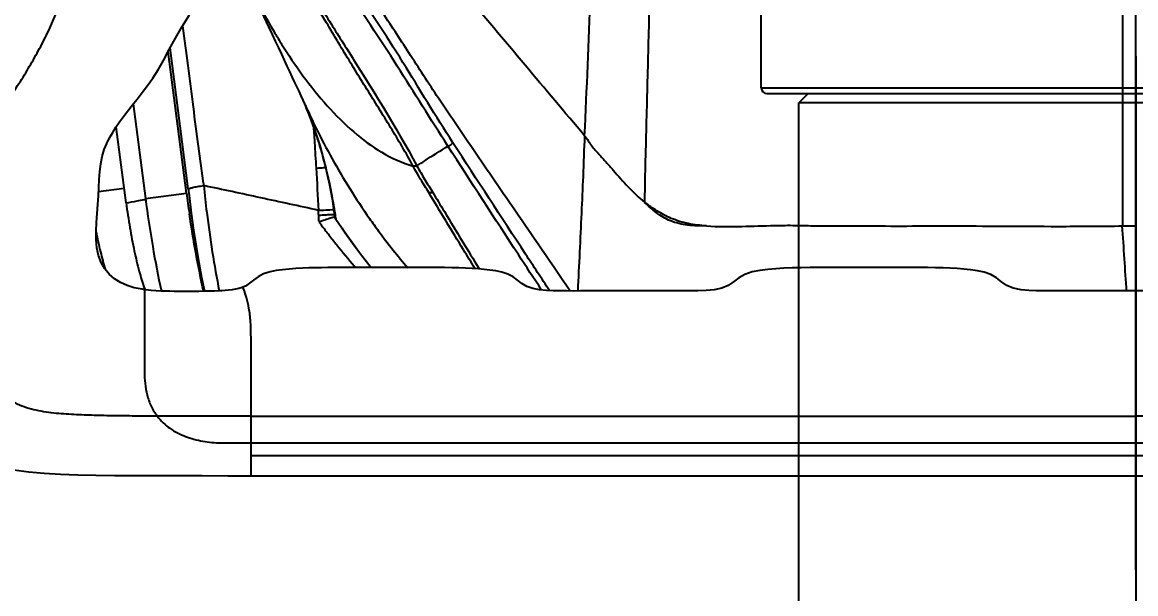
# Model space of a CAD drawing. Header units: millimetres. Extents: x -73584 to -37571, y -61249 to -50748.
# Drawn here: x -54593.7 to -54534.3, y -59261.9 to -59231.4 of the extents above; entities that cross this region are included whole.
import ezdxf

# ---------------------------------------------------------------- set-up
doc = ezdxf.new("R2010")
doc.units = ezdxf.units.MM
doc.header["$LTSCALE"] = 200
doc.header["$PDSIZE"] = -1
doc.linetypes.add('( Center )', pattern=[2, 1.25, -0.25, 0.25, -0.25])
doc.linetypes.add('DOT_CENTER', pattern=[14, 12, -1, 0, -1])
doc.layers.add('1', color=7, linetype='Continuous')
doc.layers.add('DIM', color=3, linetype='Continuous')
doc.styles.add('TSSD_Dimension', font='tssdeng.shx', dxfattribs={"width": 0.7, "bigfont": 'hztxt.shx'})
doc.dimstyles.new('TSSD_20_20', dxfattribs={"dimtxt": 60, "dimasz": 20, "dimexe": 20, "dimexo": 50, "dimgap": 20, "dimtad": 1, "dimdec": 0, "dimzin": 0, "dimdsep": 46, "dimtxsty": 'TSSD_Dimension', "dimblk": 'ARCHTICK', "dimcen": 0, "dimdle": 20, "dimclrt": 7, "dimadec": 0, "dimazin": 0, "dimtfac": 1, "dimtdec": 0, "dimtix": 1, "dimtmove": 2, "dimatfit": 3, "dimfxl": 1, "dimtolj": 1, "dimtzin": 0, "dimarcsym": 0})

# ---------------------------------------------------------------- blocks, each defined once
blk = doc.blocks.new('12586')
at = {"color": 7, "linetype": 'Continuous'}
for p, q in [((-40122.36, -54880.851), (-40122.36, -54915.888)), ((-40172.344, -54914.13), (-40173.327, -54906.574)), ((-40172.249, -54913.904), (-40173.225, -54906.386)), ((-40175.192, -54909.374), (-40174.536, -54914.422)), ((-40166.037, -54909.365), (-40166.011, -54909.419)), ((-40165.946, -54909.559), (-40165.946, -54909.559)), ((-40165.946, -54909.559), (-40165.946, -54909.559)), ((-40175.567, -54914.652), (-40176.095, -54910.597)), ((-40165.559, -54910.602), (-40165.541, -54910.895)), ((-40177.042, -54914.058), (-40175.668, -54913.875)), ((-40174.536, -54914.422), (-40172.344, -54914.13)), ((-40164.695, -54915.022), (-40164.566, -54915.014)), ((-40164.566, -54915.014), (-40164.479, -54915.009)), ((-40164.651, -54915.481), (-40164.768, -54915.516)), ((-40164.453, -54915.224), (-40164.442, -54915.315)), ((-40164.445, -54915.285), (-40164.443, -54915.308)), ((-40164.443, -54915.308), (-40164.442, -54915.315)), ((-40164.443, -54915.308), (-40164.442, -54915.315)), ((-40164.442, -54915.315), (-40164.442, -54915.32)), ((-40164.442, -54915.32), (-40164.441, -54915.326)), ((-40164.438, -54915.399), (-40164.436, -54915.421)), ((-40164.432, -54915.421), (-40164.43, -54915.431)), ((-40164.43, -54915.433), (-40164.43, -54915.43)), ((-40164.429, -54915.431), (-40164.422, -54915.442)), ((-40164.429, -54915.431), (-40164.422, -54915.443)), ((-40164.363, -54915.529), (-40164.361, -54915.537)), ((-40164.362, -54915.535), (-40164.361, -54915.542)), ((-40164.361, -54915.533), (-40163.926, -54916.171)), ((-40164.36, -54915.542), (-40164.361, -54915.534)), ((-40164.361, -54915.537), (-40164.36, -54915.542)), ((-40164.361, -54915.542), (-40164.36, -54915.542)), ((-40164.36, -54915.542), (-40164.36, -54915.543)), ((-40122.36, -54915.888), (-40121.643, -54915.889)), ((-40177.173, -54916.46), (-40177.12, -54916.453)), ((-40163.102, -54917.309), (-40163.056, -54917.371)), ((-40163.056, -54917.371), (-40162.482, -54918.109)), ((-40169.329, -54919.155), (-40169.33, -54919.152)), ((-40169.328, -54919.158), (-40169.33, -54919.152)), ((-40169.33, -54919.152), (-40169.33, -54919.152)), ((-40174.589, -54919.29), (-40174.589, -54923.696)), ((-40121.664, -54919.359), (-40121.96, -54919.359)), ((-40121.664, -54919.359), (-40121.664, -54926.049)), ((-40121.664, -54921.403), (-40121.664, -54926.049)), ((-40168.898, -54929.222), (-40168.898, -54926.049)), ((-40168.898, -54926.049), (-40121.664, -54926.049)), ((-40074.431, -54926.049), (-40121.664, -54926.049)), ((-40121.664, -54926.049), (-40121.664, -54927.463)), ((-40170.497, -54927.465), (-40168.898, -54927.463)), ((-40168.898, -54927.464), (-40074.431, -54927.465)), ((-40168.898, -54928.15), (-40074.431, -54928.15)), ((-40168.898, -54929.222), (-40074.431, -54929.222))]:
    blk.add_line(p, q, dxfattribs=at)
for points in [[(-40122.36, -54880.851), (-40122.36, -54892.507), (-40122.36, -54898.343), (-40122.36, -54904.186), (-40122.36, -54910.034), (-40122.36, -54915.888)], [(-40174.589, -54919.29), (-40174.72, -54919.272), (-40175.133, -54919.19), (-40175.516, -54919.073), (-40175.869, -54918.914), (-40176.187, -54918.712), (-40176.468, -54918.463), (-40176.708, -54918.171), (-40176.901, -54917.836), (-40177.042, -54917.462), (-40177.133, -54917.057), (-40177.173, -54916.624), (-40177.172, -54916.171), (-40177.144, -54915.698), (-40177.108, -54915.222), (-40177.078, -54914.752), (-40177.053, -54914.289), (-40177.03, -54913.839), (-40177.007, -54913.401), (-40176.976, -54912.975), (-40176.924, -54912.565), (-40176.845, -54912.176), (-40176.734, -54911.815), (-40176.601, -54911.49), (-40176.45, -54911.188), (-40176.287, -54910.901), (-40176.11, -54910.619), (-40175.918, -54910.336), (-40175.709, -54910.048), (-40175.484, -54909.75), (-40175.244, -54909.44), (-40174.986, -54909.112), (-40174.713, -54908.763), (-40174.432, -54908.394), (-40174.145, -54907.993), (-40173.86, -54907.549), (-40173.579, -54907.048), (-40173.273, -54906.474), (-40172.939, -54905.866), (-40172.569, -54905.237), (-40172.188, -54904.614)], [(-40168.521, -54904.071), (-40168.218, -54904.719), (-40167.963, -54905.26), (-40167.77, -54905.671), (-40167.605, -54906.022), (-40167.437, -54906.379), (-40167.277, -54906.72), (-40167.125, -54907.043), (-40166.981, -54907.351), (-40166.844, -54907.644), (-40166.713, -54907.924), (-40166.586, -54908.193), (-40166.465, -54908.451), (-40166.349, -54908.7), (-40166.238, -54908.936), (-40166.129, -54909.168), (-40166.037, -54909.365)], [(-40166.014, -54909.42), (-40165.651, -54910.332), (-40165.228, -54911.598)], [(-40166.011, -54909.419), (-40165.976, -54909.496), (-40165.946, -54909.559)], [(-40165.561, -54910.602), (-40165.56, -54910.624), (-40165.541, -54910.895)], [(-40165.228, -54911.598), (-40164.918, -54912.743), (-40164.706, -54913.699), (-40164.567, -54914.445), (-40164.488, -54914.952), (-40164.453, -54915.224)], [(-40172.249, -54913.904), (-40172.208, -54914.27), (-40172.094, -54915.201)], [(-40181.564, -54928.901), (-40180.77, -54929.01), (-40179.939, -54929.087), (-40179.067, -54929.141), (-40178.152, -54929.177), (-40177.192, -54929.199), (-40176.182, -54929.211), (-40175.115, -54929.217), (-40173.985, -54929.218), (-40172.789, -54929.218), (-40171.507, -54929.218), (-40170.131, -54929.219), (-40168.898, -54929.222)], [(-40172.094, -54915.201), (-40171.968, -54916.111), (-40171.832, -54916.992), (-40171.689, -54917.837), (-40171.54, -54918.642), (-40171.391, -54919.377)], [(-40164.441, -54915.326), (-40164.441, -54915.33), (-40164.44, -54915.334), (-40164.439, -54915.34), (-40164.438, -54915.348), (-40164.435, -54915.362), (-40164.429, -54915.388), (-40164.416, -54915.43), (-40164.388, -54915.495), (-40164.36, -54915.543)], [(-40164.36, -54915.543), (-40164.361, -54915.538), (-40164.361, -54915.534)], [(-40163.926, -54916.171), (-40163.246, -54917.116), (-40163.102, -54917.309)], [(-40123.912, -54919.359), (-40124.829, -54919.358), (-40125.27, -54919.358), (-40125.698, -54919.359), (-40126.121, -54919.36), (-40126.543, -54919.358), (-40126.96, -54919.349), (-40127.358, -54919.331), (-40127.763, -54919.294), (-40128.187, -54919.214), (-40128.529, -54919.071), (-40128.807, -54918.871), (-40129.079, -54918.659), (-40129.378, -54918.487), (-40129.732, -54918.361), (-40130.104, -54918.28), (-40130.475, -54918.228), (-40130.831, -54918.192), (-40131.179, -54918.166), (-40131.549, -54918.147), (-40131.934, -54918.132), (-40132.341, -54918.121), (-40132.765, -54918.114), (-40133.196, -54918.11), (-40133.646, -54918.109), (-40134.12, -54918.109), (-40134.597, -54918.109), (-40135.077, -54918.109), (-40135.556, -54918.109), (-40136.037, -54918.109), (-40136.525, -54918.109), (-40137.021, -54918.108), (-40137.525, -54918.108), (-40138.026, -54918.109), (-40138.533, -54918.11), (-40139.032, -54918.113), (-40139.52, -54918.119), (-40139.99, -54918.131), (-40140.443, -54918.149), (-40140.874, -54918.175), (-40141.299, -54918.212), (-40141.716, -54918.265), (-40142.134, -54918.345), (-40142.532, -54918.473), (-40142.851, -54918.652), (-40143.129, -54918.872), (-40143.419, -54919.072), (-40143.752, -54919.212), (-40144.158, -54919.293), (-40144.59, -54919.333), (-40145.027, -54919.351), (-40145.459, -54919.358), (-40145.886, -54919.36), (-40146.313, -54919.359), (-40146.742, -54919.358), (-40147.182, -54919.358), (-40147.624, -54919.358), (-40148.059, -54919.359), (-40148.491, -54919.359), (-40148.917, -54919.359), (-40149.337, -54919.359), (-40149.751, -54919.358), (-40150.156, -54919.359), (-40150.548, -54919.359), (-40150.933, -54919.36), (-40151.309, -54919.36), (-40151.681, -54919.361), (-40152.049, -54919.36), (-40152.413, -54919.356), (-40152.764, -54919.348), (-40153.122, -54919.331), (-40153.495, -54919.297), (-40153.848, -54919.233), (-40154.168, -54919.12), (-40154.433, -54918.966), (-40154.66, -54918.785), (-40154.898, -54918.607), (-40155.174, -54918.465), (-40155.499, -54918.361), (-40155.826, -54918.291), (-40156.143, -54918.242), (-40156.449, -54918.206), (-40156.755, -54918.179), (-40157.089, -54918.156), (-40157.44, -54918.139), (-40157.804, -54918.127), (-40158.179, -54918.119), (-40158.56, -54918.114), (-40158.954, -54918.111), (-40159.367, -54918.109), (-40159.784, -54918.108), (-40160.204, -54918.108), (-40160.621, -54918.108), (-40161.032, -54918.108), (-40161.433, -54918.109), (-40161.827, -54918.109), (-40162.215, -54918.109), (-40162.604, -54918.109), (-40162.992, -54918.109), (-40163.373, -54918.109), (-40163.749, -54918.108), (-40164.107, -54918.109), (-40164.453, -54918.11), (-40164.792, -54918.113), (-40165.128, -54918.117), (-40165.466, -54918.124), (-40165.808, -54918.133), (-40166.156, -54918.147), (-40166.51, -54918.165), (-40166.865, -54918.191), (-40167.22, -54918.226), (-40167.549, -54918.272), (-40167.881, -54918.341), (-40168.223, -54918.453), (-40168.515, -54918.601), (-40168.759, -54918.776), (-40168.974, -54918.951), (-40169.193, -54919.096), (-40169.328, -54919.158)], [(-40169.33, -54919.152), (-40169.374, -54919.17), (-40169.548, -54919.225), (-40169.728, -54919.266), (-40169.911, -54919.296), (-40170.093, -54919.319), (-40170.276, -54919.336), (-40170.46, -54919.349), (-40170.65, -54919.359), (-40170.848, -54919.366), (-40171.052, -54919.371), (-40171.259, -54919.375), (-40171.468, -54919.378), (-40171.679, -54919.38), (-40171.893, -54919.381), (-40172.109, -54919.382), (-40172.327, -54919.383), (-40172.549, -54919.383), (-40172.775, -54919.382), (-40173.004, -54919.38), (-40173.237, -54919.377), (-40173.476, -54919.371), (-40173.722, -54919.362), (-40173.975, -54919.348), (-40174.237, -54919.329), (-40174.51, -54919.301), (-40174.589, -54919.29)], [(-40174.589, -54919.29), (-40174.589, -54919.294), (-40174.588, -54919.356), (-40174.589, -54919.495), (-40174.589, -54919.7), (-40174.589, -54919.959), (-40174.589, -54920.258), (-40174.589, -54920.582), (-40174.59, -54920.928), (-40174.589, -54921.291), (-40174.59, -54921.668), (-40174.589, -54922.057), (-40174.589, -54922.458), (-40174.589, -54922.867), (-40174.59, -54923.282), (-40174.589, -54923.696)], [(-40121.96, -54919.359), (-40122.953, -54919.359), (-40123.436, -54919.359), (-40123.912, -54919.359)], [(-40118.5, -54919.358), (-40119.417, -54919.359), (-40119.893, -54919.359), (-40120.376, -54919.359), (-40120.868, -54919.359), (-40121.664, -54919.359)], [(-40121.664, -54919.359), (-40121.664, -54919.463), (-40121.664, -54919.605), (-40121.664, -54919.805), (-40121.664, -54920.06), (-40121.664, -54920.357), (-40121.664, -54920.679), (-40121.664, -54921.03), (-40121.664, -54921.403)]]:
    blk.add_lwpolyline(points, dxfattribs=at)
for centre, radius, start, end in [((-56105.197, -54513.61), 15962.362, 358.5603968, 358.6816958), ((-40190.759, -54919.683), 26.792, 21.06333, 22.51969), ((-40189.784, -54919.304), 25.747, 20.64438, 21.0575), ((-40188.893, -54918.97), 24.795, 19.69028, 20.64815), ((-40165.968, -54904.4), 6.509, 273.75369, 274.43809), ((-40185.755, -54917.882), 21.474, 16.99855, 17.82769), ((-39219.915, -54862.041), 946.866, 183.073127, 183.209654), ((-40107.743, -54905.727), 65.145, 187.41092, 188.39953), ((-40132.374, -54894.376), 36.844, 211.97067, 214.96221), ((-40163.322, -54946.447), 31.181, 93.27226, 93.60822), ((-40162.647, -54922.958), 7.737, 108.34357, 109.76619), ((-40159.95, -54912.438), 5.387, 213.88424, 214.06657), ((-40157.208, -54910.584), 8.697, 214.06617, 214.29607), ((-40131.465, -54893.573), 39.551, 213.71943, 216.87899), ((-40133.574, -54892.182), 39.45, 216.55393, 216.84344), ((-40133.569, -54892.178), 39.455, 216.84343, 217.0106), ((-40133.576, -54892.183), 39.447, 217.0106, 217.19355), ((-40133.613, -54892.211), 39.401, 217.19347, 217.6796), ((-40746.107, -54958.35), 625.19, 3.572923, 3.89447), ((-40133.668, -54892.254), 39.33, 217.67969, 217.8157), ((-40133.846, -54892.393), 39.105, 217.81474, 218.81183), ((-40134.748, -54893.125), 37.944, 218.80306, 221.02012), ((-40135.518, -54893.787), 36.927, 221.03017, 221.19861)]:
    blk.add_arc(centre, radius, start, end, dxfattribs=at)
for points, knots in [([(-40151.082, -54911.072), (-40150.955, -54908.564), (-40150.566, -54898.494), (-40150.481, -54888.417), (-40150.29, -54880.853)], [0, 0, 0, 0, 0.249132, 1, 1, 1, 1]), ([(-40151.082, -54911.072), (-40152.145, -54909.821), (-40154.315, -54907.236), (-40157.061, -54903.99), (-40159.276, -54901.311), (-40160.927, -54899.306), (-40162.603, -54897.308), (-40163.823, -54896.06), (-40164.477, -54895.462)], [0, 0, 0, 0, 0.239301, 0.492074, 0.619823, 0.746109, 0.870746, 1, 1, 1, 1]), ([(-40151.845, -54919.361), (-40152.995, -54917.701), (-40154.73, -54915.17), (-40157.048, -54911.792), (-40158.757, -54909.275), (-40160.347, -54906.843), (-40161.859, -54904.479), (-40163.5, -54902.165), (-40164.75, -54900.689), (-40165.47, -54899.998)], [0, 0, 0, 0, 0.255695, 0.388483, 0.518582, 0.640829, 0.756244, 0.873707, 1, 1, 1, 1]), ([(-40173.907, -54926.043), (-40174.264, -54926.042), (-40174.983, -54926.038), (-40176.061, -54926.027), (-40177.143, -54926.007), (-40178.224, -54925.972), (-40179.302, -54925.905), (-40180.196, -54925.783), (-40180.893, -54925.6), (-40181.398, -54925.407), (-40181.872, -54925.142), (-40182.282, -54924.788), (-40182.622, -54924.369), (-40182.9, -54923.91), (-40183.119, -54923.425), (-40183.342, -54922.752), (-40183.514, -54921.877), (-40183.622, -54920.809), (-40183.682, -54919.731), (-40183.717, -54918.65), (-40183.738, -54917.569), (-40183.749, -54916.488), (-40183.752, -54915.406), (-40183.753, -54914.505), (-40183.75, -54913.785), (-40183.749, -54913.245), (-40183.73, -54912.705), (-40183.665, -54912.17), (-40183.535, -54911.647), (-40183.328, -54911.147), (-40183.044, -54910.685), (-40182.618, -54910.104), (-40182.068, -54909.389), (-40181.54, -54908.659), (-40181.143, -54908.058), (-40180.765, -54907.445), (-40180.317, -54906.661), (-40179.9, -54905.86), (-40179.589, -54905.209), (-40179.293, -54904.553), (-40179.037, -54903.878), (-40178.886, -54903.267), (-40178.826, -54902.912), (-40178.787, -54902.555), (-40178.771, -54902.106), (-40178.774, -54901.566), (-40178.773, -54901.024), (-40178.773, -54900.663), (-40178.773, -54900.483)], [0, 0, 0, 0, 0.031071, 0.062409, 0.09375, 0.125084, 0.156444, 0.187635, 0.203244, 0.218953, 0.234579, 0.250142, 0.265746, 0.281253, 0.296631, 0.31197, 0.342748, 0.37387, 0.405227, 0.436551, 0.467852, 0.499193, 0.53056, 0.561861, 0.577491, 0.593148, 0.608791, 0.624388, 0.639958, 0.655507, 0.671171, 0.686929, 0.718158, 0.749534, 0.765195, 0.780797, 0.812136, 0.843592, 0.859268, 0.874883, 0.906112, 0.921777, 0.929584, 0.93737, 0.952948, 0.968605, 0.984314, 1, 1, 1, 1]), ([(-40158.38, -54911.631), (-40159.298, -54910.217), (-40161.085, -54907.32), (-40162.952, -54904.47), (-40163.959, -54903.078)], [0, 0, 0, 0, 0.495206, 1, 1, 1, 1]), ([(-40158.111, -54911.457), (-40159.034, -54910.045), (-40160.767, -54907.115), (-40162.631, -54904.257), (-40163.682, -54902.897)], [0, 0, 0, 0, 0.495317, 1, 1, 1, 1]), ([(-40168.797, -54903.447), (-40168.705, -54903.631), (-40168.334, -54904.357), (-40167.936, -54905.07), (-40167.623, -54905.595)], [0, 0, 0, 0, 0.252235, 1, 1, 1, 1]), ([(-40165.117, -54904.302), (-40164.682, -54905.006), (-40162.94, -54907.771), (-40161.186, -54910.534), (-40160.036, -54912.687)], [0, 0, 0, 0, 0.253179, 1, 1, 1, 1]), ([(-40160.236, -54912.696), (-40160.62, -54911.995), (-40161.436, -54910.62), (-40162.5, -54908.927), (-40163.347, -54907.56), (-40164.212, -54906.161), (-40164.834, -54905.084), (-40165.273, -54904.373)], [0, 0, 0, 0, 0.246429, 0.492783, 0.61675, 0.742206, 1, 1, 1, 1]), ([(-40172.553, -54905.211), (-40172.461, -54905.915), (-40172.274, -54907.356), (-40171.914, -54910.199), (-40171.625, -54912.336), (-40171.427, -54913.734)], [0, 0, 0, 0, 0.247808, 0.507298, 1, 1, 1, 1]), ([(-40167.623, -54905.595), (-40167.506, -54905.792), (-40167.033, -54906.567), (-40166.526, -54907.321), (-40166.125, -54907.868)], [0, 0, 0, 0, 0.252933, 1, 1, 1, 1]), ([(-40166.125, -54907.868), (-40165.718, -54908.423), (-40164.872, -54909.482), (-40163.061, -54911.301), (-40161.411, -54912.358), (-40160.238, -54912.696)], [0, 0, 0, 0, 0.267681, 0.525402, 1, 1, 1, 1]), ([(-40165.946, -54909.559), (-40165.777, -54909.935), (-40165.079, -54911.415), (-40164.278, -54912.846), (-40163.629, -54913.884)], [0, 0, 0, 0, 0.251881, 1, 1, 1, 1]), ([(-40165.313, -54911.308), (-40165.331, -54911.251), (-40165.407, -54911.019), (-40165.486, -54910.789), (-40165.548, -54910.616)], [0, 0, 0, 0, 0.246769, 1, 1, 1, 1]), ([(-40165.541, -54910.895), (-40165.53, -54911.075), (-40165.489, -54911.71), (-40165.449, -54912.346), (-40165.422, -54912.803)], [0, 0, 0, 0, 0.281686, 1, 1, 1, 1]), ([(-40158.111, -54911.457), (-40158.127, -54911.477), (-40158.206, -54911.552), (-40158.305, -54911.6), (-40158.38, -54911.631)], [0, 0, 0, 0, 0.236313, 1, 1, 1, 1]), ([(-40152.95, -54919.341), (-40153.378, -54918.694), (-40155.108, -54916.072), (-40156.819, -54913.437), (-40158.112, -54911.457)], [0, 0, 0, 0, 0.247128, 1, 1, 1, 1]), ([(-40151.082, -54911.072), (-40151.118, -54911.795), (-40151.157, -54913.174), (-40151.284, -54915.937), (-40151.383, -54917.976), (-40151.447, -54919.361)], [0, 0, 0, 0, 0.261795, 0.498815, 1, 1, 1, 1]), ([(-40151.082, -54911.072), (-40150.938, -54911.24), (-40150.738, -54911.61), (-40150.312, -54912.044), (-40149.932, -54912.481), (-40149.415, -54913.07), (-40148.76, -54913.818), (-40148.184, -54914.379), (-40147.873, -54914.635)], [0, 0, 0, 0, 0.138266, 0.259369, 0.378262, 0.499998, 0.748323, 1, 1, 1, 1]), ([(-40164.543, -54914.406), (-40164.578, -54914.215), (-40164.762, -54913.271), (-40164.996, -54912.337), (-40165.22, -54911.605)], [0, 0, 0, 0, 0.202688, 1, 1, 1, 1]), ([(-40160.036, -54912.687), (-40159.897, -54912.592), (-40159.353, -54912.227), (-40158.797, -54911.883), (-40158.38, -54911.631)], [0, 0, 0, 0, 0.25725, 1, 1, 1, 1]), ([(-40153.377, -54919.31), (-40153.792, -54918.681), (-40155.469, -54916.127), (-40157.128, -54913.562), (-40158.381, -54911.631)], [0, 0, 0, 0, 0.246802, 1, 1, 1, 1]), ([(-40165.422, -54912.803), (-40165.375, -54912.8), (-40165.203, -54912.79), (-40165.032, -54912.779), (-40164.907, -54912.771)], [0, 0, 0, 0, 0.272506, 1, 1, 1, 1]), ([(-40160.036, -54912.687), (-40160.054, -54912.691), (-40160.121, -54912.703), (-40160.19, -54912.706), (-40160.238, -54912.696)], [0, 0, 0, 0, 0.277572, 1, 1, 1, 1]), ([(-40159.405, -54914.103), (-40159.474, -54913.988), (-40159.76, -54913.524), (-40160.045, -54913.059), (-40160.238, -54912.696)], [0, 0, 0, 0, 0.245484, 1, 1, 1, 1]), ([(-40160.036, -54912.687), (-40159.907, -54912.928), (-40159.626, -54913.396), (-40159.338, -54913.861), (-40159.194, -54914.094)], [0, 0, 0, 0, 0.498923, 1, 1, 1, 1]), ([(-40172.247, -54913.919), (-40172.247, -54913.912), (-40172.224, -54913.895), (-40172.182, -54913.879), (-40172.108, -54913.855), (-40171.964, -54913.821), (-40171.733, -54913.777), (-40171.536, -54913.748), (-40171.427, -54913.734)], [0, 0, 0, 0, 0.025616, 0.082599, 0.17235, 0.292695, 0.611168, 1, 1, 1, 1]), ([(-40171.427, -54913.733), (-40171.378, -54914.214), (-40171.163, -54916.099), (-40170.87, -54917.975), (-40170.598, -54919.362)], [0, 0, 0, 0, 0.254726, 1, 1, 1, 1]), ([(-40165.296, -54915.056), (-40166.324, -54914.828), (-40168.367, -54914.388), (-40170.411, -54913.947), (-40171.427, -54913.734)], [0, 0, 0, 0, 0.50342, 1, 1, 1, 1]), ([(-40174.536, -54914.422), (-40174.424, -54915.277), (-40174.176, -54916.93), (-40173.861, -54918.573), (-40173.687, -54919.363)], [0, 0, 0, 0, 0.515695, 1, 1, 1, 1]), ([(-40164.437, -54915.029), (-40164.444, -54914.985), (-40164.477, -54914.777), (-40164.513, -54914.57), (-40164.543, -54914.406)], [0, 0, 0, 0, 0.211867, 1, 1, 1, 1]), ([(-40159.405, -54914.103), (-40159.389, -54914.106), (-40159.319, -54914.116), (-40159.247, -54914.107), (-40159.194, -54914.094)], [0, 0, 0, 0, 0.222856, 1, 1, 1, 1]), ([(-40156.933, -54918.169), (-40157.139, -54917.834), (-40157.967, -54916.481), (-40158.788, -54915.124), (-40159.404, -54914.103)], [0, 0, 0, 0, 0.248153, 1, 1, 1, 1]), ([(-40159.194, -54914.094), (-40158.987, -54914.437), (-40158.163, -54915.805), (-40157.331, -54917.168), (-40156.705, -54918.186)], [0, 0, 0, 0, 0.251428, 1, 1, 1, 1]), ([(-40175.567, -54914.652), (-40175.372, -54914.621), (-40175.052, -54914.568), (-40174.733, -54914.509), (-40174.609, -54914.482)], [0, 0, 0, 0, 0.608503, 1, 1, 1, 1]), ([(-40175.567, -54914.652), (-40175.51, -54915.095), (-40175.382, -54915.955), (-40175.152, -54917.177), (-40174.899, -54918.248), (-40174.704, -54918.899), (-40174.6, -54919.185)], [0, 0, 0, 0, 0.288522, 0.561557, 0.803309, 1, 1, 1, 1]), ([(-40174.609, -54914.482), (-40174.601, -54914.48), (-40174.573, -54914.474), (-40174.545, -54914.467), (-40174.525, -54914.461)], [0, 0, 0, 0, 0.285457, 1, 1, 1, 1]), ([(-40165.296, -54915.056), (-40165.24, -54915.052), (-40165.039, -54915.041), (-40164.839, -54915.03), (-40164.695, -54915.022)], [0, 0, 0, 0, 0.282305, 1, 1, 1, 1]), ([(-40164.363, -54915.529), (-40164.374, -54915.484), (-40164.388, -54915.316), (-40164.418, -54915.15), (-40164.437, -54915.029)], [0, 0, 0, 0, 0.274431, 1, 1, 1, 1]), ([(-40144.571, -54915.886), (-40144.905, -54915.886), (-40145.402, -54915.88), (-40146.046, -54915.773), (-40146.626, -54915.583), (-40147.258, -54915.213), (-40147.673, -54914.822), (-40147.876, -54914.635)], [0, 0, 0, 0, 0.274223, 0.406527, 0.533655, 0.77346, 1, 1, 1, 1]), ([(-40144.571, -54915.886), (-40144.899, -54915.863), (-40145.54, -54915.794), (-40146.439, -54915.522), (-40147.208, -54915.11), (-40147.658, -54914.788), (-40147.873, -54914.635)], [0, 0, 0, 0, 0.274494, 0.537596, 0.779535, 1, 1, 1, 1]), ([(-40171.426, -54919.382), (-40171.576, -54918.722), (-40171.855, -54917.347), (-40172.083, -54915.962), (-40172.189, -54915.243)], [0, 0, 0, 0, 0.482214, 1, 1, 1, 1]), ([(-40164.933, -54915.308), (-40164.946, -54915.308), (-40165.003, -54915.311), (-40165.059, -54915.314), (-40165.102, -54915.317)], [0, 0, 0, 0, 0.241293, 1, 1, 1, 1]), ([(-40164.915, -54915.561), (-40164.929, -54915.565), (-40164.984, -54915.582), (-40165.04, -54915.6), (-40165.082, -54915.614)], [0, 0, 0, 0, 0.241643, 1, 1, 1, 1]), ([(-40164.785, -54915.301), (-40164.797, -54915.301), (-40164.846, -54915.303), (-40164.895, -54915.306), (-40164.933, -54915.308)], [0, 0, 0, 0, 0.237064, 1, 1, 1, 1]), ([(-40164.768, -54915.516), (-40164.78, -54915.52), (-40164.829, -54915.534), (-40164.878, -54915.549), (-40164.915, -54915.561)], [0, 0, 0, 0, 0.237399, 1, 1, 1, 1]), ([(-40164.664, -54915.296), (-40164.673, -54915.297), (-40164.714, -54915.298), (-40164.754, -54915.299), (-40164.785, -54915.301)], [0, 0, 0, 0, 0.232434, 1, 1, 1, 1]), ([(-40164.461, -54915.297), (-40164.485, -54915.294), (-40164.553, -54915.294), (-40164.621, -54915.295), (-40164.664, -54915.296)], [0, 0, 0, 0, 0.363014, 1, 1, 1, 1]), ([(-40164.495, -54915.432), (-40164.505, -54915.435), (-40164.557, -54915.453), (-40164.609, -54915.469), (-40164.651, -54915.481)], [0, 0, 0, 0, 0.192929, 1, 1, 1, 1]), ([(-40164.44, -54915.412), (-40164.441, -54915.411), (-40164.447, -54915.415), (-40164.456, -54915.417), (-40164.474, -54915.425), (-40164.487, -54915.429), (-40164.495, -54915.432)], [0, 0, 0, 0, 0.063715, 0.250563, 0.562278, 1, 1, 1, 1]), ([(-40164.445, -54915.302), (-40164.445, -54915.301), (-40164.449, -54915.297), (-40164.456, -54915.297), (-40164.461, -54915.297)], [0, 0, 0, 0, 0.109435, 1, 1, 1, 1]), ([(-40162.569, -54915.489), (-40162.409, -54915.717), (-40161.762, -54916.619), (-40161.071, -54917.489), (-40160.528, -54918.118)], [0, 0, 0, 0, 0.251371, 1, 1, 1, 1]), ([(-40177.172, -54916.195), (-40177.102, -54916.557), (-40176.958, -54917.229), (-40176.783, -54917.893), (-40176.69, -54918.197)], [0, 0, 0, 0, 0.53743, 1, 1, 1, 1]), ([(-40164.115, -54915.897), (-40164.104, -54915.914), (-40164.064, -54915.972), (-40164.024, -54916.029), (-40163.994, -54916.071)], [0, 0, 0, 0, 0.278443, 1, 1, 1, 1]), ([(-40144.571, -54915.886), (-40143.946, -54915.929), (-40142.73, -54915.925), (-40141.149, -54915.863), (-40139.878, -54915.849), (-40138.757, -54915.885), (-40137.53, -54915.888), (-40135.86, -54915.888), (-40133.84, -54915.895), (-40131.4, -54915.881), (-40128.704, -54915.9), (-40125.654, -54915.915), (-40123.501, -54915.903), (-40122.36, -54915.888)], [0, 0, 0, 0, 0.084662, 0.163892, 0.213833, 0.256288, 0.315263, 0.379647, 0.481859, 0.588056, 0.709229, 0.84597, 1, 1, 1, 1]), ([(-40174.6, -54919.185), (-40174.597, -54919.195), (-40174.583, -54919.233), (-40174.568, -54919.272), (-40174.557, -54919.3)], [0, 0, 0, 0, 0.255056, 1, 1, 1, 1]), ([(-40168.898, -54926.049), (-40168.898, -54925.546), (-40168.898, -54924.568), (-40168.898, -54923.384), (-40168.898, -54922.519), (-40168.897, -54921.964), (-40168.901, -54921.471), (-40168.917, -54921.033), (-40168.951, -54920.645), (-40169.015, -54920.208), (-40169.103, -54919.827), (-40169.201, -54919.507), (-40169.265, -54919.321), (-40169.307, -54919.209), (-40169.329, -54919.155)], [0, 0, 0, 0, 0.217234, 0.422138, 0.511468, 0.591099, 0.661727, 0.724365, 0.780173, 0.830194, 0.91496, 0.948533, 0.974733, 1, 1, 1, 1]), ([(-40174.589, -54923.696), (-40174.591, -54923.896), (-40174.569, -54924.305), (-40174.465, -54924.918), (-40174.252, -54925.514), (-40174.034, -54925.877), (-40173.907, -54926.043)], [0, 0, 0, 0, 0.240767, 0.492943, 0.748558, 1, 1, 1, 1]), ([(-40173.907, -54926.043), (-40173.81, -54926.168), (-40173.602, -54926.404), (-40173.237, -54926.701), (-40172.835, -54926.941), (-40172.256, -54927.198), (-40171.474, -54927.408), (-40170.825, -54927.466), (-40170.497, -54927.465)], [0, 0, 0, 0, 0.124033, 0.246202, 0.368109, 0.491067, 0.742718, 1, 1, 1, 1]), ([(-40168.898, -54926.049), (-40169.315, -54926.049), (-40170.984, -54926.049), (-40172.654, -54926.048), (-40173.907, -54926.043)], [0, 0, 0, 0, 0.249608, 1, 1, 1, 1])]:
    blk.add_open_spline(points, degree=3, knots=knots, dxfattribs=at)
for points in [[(-40165.285, -54915.328), (-40165.286, -54915.237), (-40165.292, -54915.146), (-40165.296, -54915.056)], [(-40165.264, -54915.677), (-40165.271, -54915.561), (-40165.277, -54915.444), (-40165.285, -54915.328)], [(-40164.442, -54915.315), (-40164.433, -54915.39), (-40164.405, -54915.466), (-40164.363, -54915.529)]]:
    blk.add_open_spline(points, degree=3, dxfattribs=at)
at = {"layer": 'DIM', "color": 1, "linetype": '( Center )'}
blk.add_line((-40121.647, -54934.237), (-40121.647, -54837.074), dxfattribs=at)
blk = doc.blocks.new('*U1115')
at = {"layer": 'DIM', "color": 0}
blk.add_blockref('12586', (40121.647, 54909.248), dxfattribs=at)
blk = doc.blocks.new('*U1116')
at = {"layer": 'DIM', "color": 0, "linetype": 'ByBlock', "lineweight": -2, "transparency": 16777216}
blk.add_blockref('*U1115', (0, 0), dxfattribs=at)
blk = doc.blocks.new('23-D0568-A_HANDLE_MIDDLE-CLAMP_Absen-X5', base_point=(69.25, -180.849))
at = {"color": 7, "linetype": 'Continuous'}
for p, q in [((71.25, -144.849), (128.25, -144.849)), ((128.25, -180.849), (128.25, -144.849)), ((128.75, -145.349), (128.25, -144.849)), ((128.75, -145.349), (128.75, -180.349)), ((69.25, -146.849), (69.25, -151.88)), ((69.25, -151.88), (69.25, -157.365)), ((69.25, -157.365), (69.25, -168.334)), ((69.25, -168.334), (69.25, -173.819)), ((69.25, -173.819), (69.25, -178.849)), ((128.75, -180.349), (128.25, -180.849)), ((71.25, -180.849), (128.25, -180.849))]:
    blk.add_line(p, q, dxfattribs=at)
at = {"color": 140, "linetype": 'Continuous'}
blk.add_line((71.25, -144.849), (71.25, -180.849), dxfattribs=at)
at = {"color": 7, "linetype": 'Continuous'}
for centre, start, end in [((71.25, -146.849), 90, 180), ((71.25, -178.849), 180, 270)]:
    blk.add_arc(centre, 2, start, end, dxfattribs=at)
at = {"layer": '1', "color": 1, "linetype": 'DOT_CENTER'}
blk.add_line((130.75, -162.849), (69.25, -162.849), dxfattribs=at)
blk = doc.blocks.new('23-D0546-A_CLAMP-DISK_Absen-X5', base_point=(128.75, -182.849))
at = {"color": 7, "linetype": 'Continuous'}
for p, q in [((128.75, -143.149), (128.75, -145.349)), ((129.05, -142.849), (134.45, -142.849)), ((134.75, -143.149), (134.75, -145.349)), ((128.75, -145.349), (128.75, -180.349)), ((134.75, -146.349), (134.75, -145.349)), ((134.75, -150.349), (134.75, -146.349)), ((134.75, -151.349), (134.75, -150.349)), ((134.75, -151.349), (134.75, -160.399)), ((134.75, -161.349), (134.75, -160.399)), ((134.75, -164.349), (134.75, -161.349)), ((134.75, -165.299), (134.75, -164.349)), ((134.75, -165.299), (134.75, -174.349)), ((134.75, -175.349), (134.75, -174.349)), ((134.75, -179.349), (134.75, -175.349)), ((134.75, -180.349), (134.75, -179.349)), ((128.75, -180.349), (128.75, -182.549)), ((134.75, -180.349), (134.75, -182.549)), ((129.05, -182.849), (134.45, -182.849))]:
    blk.add_line(p, q, dxfattribs=at)
at = {"color": 140, "linetype": 'Continuous'}
for p, q in [((129.05, -142.849), (129.05, -182.849)), ((134.45, -142.849), (134.45, -182.849))]:
    blk.add_line(p, q, dxfattribs=at)
at = {"color": 7, "linetype": 'Continuous'}
for centre, start, end in [((129.05, -143.149), 90, 180), ((134.45, -143.149), 0, 90), ((129.05, -182.549), 180, 270), ((134.45, -182.549), 270, 0)]:
    blk.add_arc(centre, 0.3, start, end, dxfattribs=at)
at = {"layer": '1', "color": 1, "linetype": 'DOT_CENTER'}
blk.add_line((127.05, -162.849), (136.45, -162.849), dxfattribs=at)
blk = doc.blocks.new('23-A0282-B_CLAMP-HANDLE-WITH-DISK_CLAMP_Absen-X5__23', base_point=(-66.75, -192.849))
for name, p in [('23-D0546-A_CLAMP-DISK_Absen-X5', (128.75, -182.849)), ('23-D0568-A_HANDLE_MIDDLE-CLAMP_Absen-X5', (69.25, -180.849))]:
    blk.add_blockref(name, p)
blk = doc.blocks.new('23-A0281-B_CLAMP_TILE-TUBE-Ø50_Absen-X5__24', base_point=(-209, -208.849))
blk.add_blockref('23-A0282-B_CLAMP-HANDLE-WITH-DISK_CLAMP_Absen-X5__23', (-66.75, -192.849))
blk = doc.blocks.new('_ArchTick')
at = {"color": 0, "linetype": 'ByBlock'}
blk.add_lwpolyline([(-0.7071, -0.7071, 0.5, 0.5, 0), (0.7071, 0.7071, 0.5, 0.5, 0)], format="xyseb", dxfattribs=at)
blk = doc.blocks.new('*D1144')
at = {"layer": 'Defpoints', "color": 0, "transparency": 16777216}
for p in [(-55063.209, -59180.187), (-54783.754, -59180.187), (-54534.278, -59760.187)]:
    blk.add_point(p, dxfattribs=at)
at = {"layer": 'DIM', "color": 0, "lineweight": -2, "transparency": 16777216}
for p, q in [((-55063.209, -59780.187), (-55063.209, -59160.187)), ((-54833.754, -59180.187), (-55083.209, -59180.187)), ((-54584.278, -59760.187), (-55083.209, -59760.187))]:
    blk.add_line(p, q, dxfattribs=at)
at = {"layer": 'DIM', "color": 0, "lineweight": -2, "transparency": 16777216, "xscale": 20, "yscale": 20, "zscale": 20}
for p, rotation in [((-55063.209, -59180.187), 90), ((-55063.209, -59760.187), 270)]:
    blk.add_blockref('_ArchTick', p, dxfattribs=dict(at, rotation=rotation))
at = {"layer": 'DIM', "color": 7, "transparency": 16777216, "insert": (-55114.363, -59470.187), "char_height": 60, "attachment_point": 5, "rotation": 90, "style": 'TSSD_Dimension'}
blk.add_mtext('\\A1;580 [1\'-10 3/4"]', dxfattribs=at)
blk = doc.blocks.new('*D1371')
at = {"layer": 'Defpoints', "color": 0, "transparency": 16777216}
for p in [(-54783.754, -59180.187), (-55328.252, -59830.312), (-54534.278, -59830.312)]:
    blk.add_point(p, dxfattribs=at)
at = {"layer": 'DIM', "color": 0, "lineweight": -2, "transparency": 16777216}
for p, q in [((-55328.252, -59160.187), (-55328.252, -59850.312)), ((-54833.754, -59180.187), (-55348.252, -59180.187)), ((-54584.278, -59830.312), (-55348.252, -59830.312))]:
    blk.add_line(p, q, dxfattribs=at)
at = {"layer": 'DIM', "color": 0, "lineweight": -2, "transparency": 16777216, "xscale": 20, "yscale": 20, "zscale": 20}
for p, rotation in [((-55328.252, -59180.187), 90), ((-55328.252, -59830.312), 270)]:
    blk.add_blockref('_ArchTick', p, dxfattribs=dict(at, rotation=rotation))
at = {"layer": 'DIM', "color": 7, "transparency": 16777216, "insert": (-55379.406, -59505.25), "char_height": 60, "attachment_point": 5, "rotation": 90, "style": 'TSSD_Dimension'}
blk.add_mtext('\\A1;650 [2\'-1 1/2"]', dxfattribs=at)

msp = doc.modelspace()

# ---------------------------------------------------------------- block references
at = {"rotation": 90}
msp.add_blockref('23-A0281-B_CLAMP_TILE-TUBE-Ø50_Absen-X5__24', (-54488.278, -59572.937), dxfattribs=at)
at = {"layer": 'DIM', "color": 0}
msp.add_blockref('*U1116', (-54534.278, -59235.614), dxfattribs=at)

# ---------------------------------------------------------------- dimensions: what is measured, and where the dimension line sits
at = {"layer": 'DIM'}
for base, p1, p2, picture, middle in [((-55328.252, -59830.312), (-54783.754, -59180.187), (-54534.278, -59830.312), '*D1371', (-55379.406, -59505.25)), ((-55063.209, -59180.187), (-54534.278, -59760.187), (-54783.754, -59180.187), '*D1144', (-55114.363, -59470.187))]:
    dim = msp.add_linear_dim(base=base, p1=p1, p2=p2, angle=90, dimstyle='TSSD_20_20', dxfattribs=at)
    dim.commit()
    dim.dimension.update_dxf_attribs({"geometry": picture, "text_midpoint": middle})

doc.saveas('drawing.dxf')
